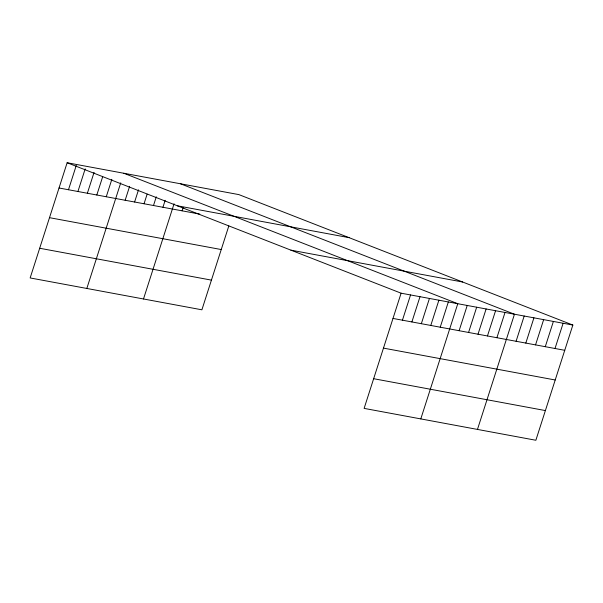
<?xml version="1.0" encoding="UTF-8"?>
<svg xmlns="http://www.w3.org/2000/svg" width="603" height="603" viewBox="0 0 603 603"><rect width="100%" height="100%" fill="white"/><g stroke="black" fill="none" stroke-linecap="round" stroke-linejoin="round"><path stroke-width="0.9" d="M572.85 325.055L401.101 293.194L364.122 408.389L535.863 440.258L572.85 325.055L238.878 194.611L67.137 162.742L30.15 277.945L201.899 309.806L228.816 225.967M68.478 189.741L76.302 165.365M77.923 191.498L85.189 168.863M87.367 193.246L94.076 172.352M96.812 195.003L102.683 176.717M106.264 196.759L111.849 179.34M86.824 288.46L120.736 182.837M125.153 200.264L129.622 186.335M134.597 202.013L138.509 189.824M144.042 203.769L147.117 194.189M153.494 205.517L156.283 196.812M162.938 207.274L165.169 200.309M143.499 298.975L174.056 203.799M182.114 210.831L183.229 207.349M402.442 320.193L410.553 294.942M411.887 321.942L419.997 296.699M421.339 323.698L429.442 298.447M430.783 325.447L438.886 300.204M440.228 327.203L448.338 301.952M420.796 418.904L457.783 303.708L123.811 173.257M459.117 330.708L467.227 305.457M468.569 332.457L476.671 307.213M478.013 334.213L486.116 308.962M487.458 335.961L495.568 310.718M496.902 337.718L505.013 312.467M477.47 429.419L514.457 314.223L180.485 183.779M516.085 341.275L524.188 316.032M525.816 343.084L533.919 317.834M535.547 344.886L543.65 319.643M545.278 346.695L553.388 321.444M555.009 348.496L563.119 323.253M177.342 205.789L349.092 237.657M59.026 187.993L199.812 214.11M290.895 250.147L462.637 282.008M49.499 217.675L221.248 249.544M39.677 248.255L211.427 280.124M392.998 318.437L564.747 350.305M383.47 348.119L555.212 379.988M373.649 378.707L545.391 410.575M67.137 162.742L401.101 293.194"/></g></svg>
